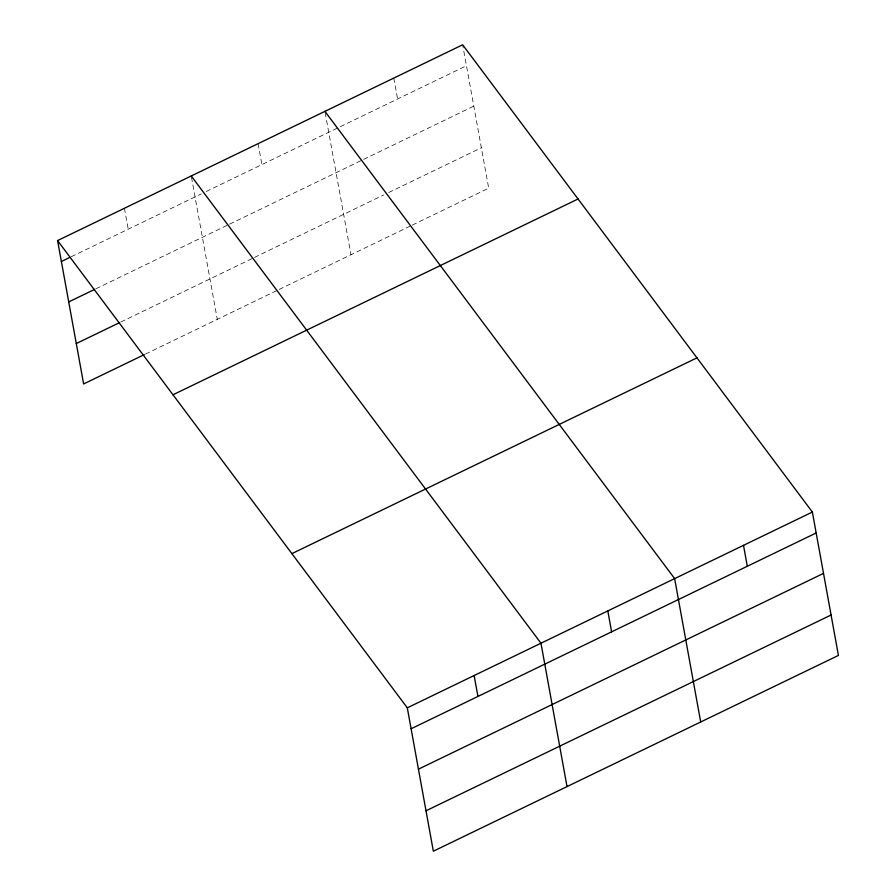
<?xml version="1.0" encoding="UTF-8"?>
<svg xmlns="http://www.w3.org/2000/svg" width="896" height="896" viewBox="0 0 896 896"><rect width="100%" height="100%" fill="white"/><g stroke="black" fill="none" stroke-linecap="round" stroke-linejoin="round"><path stroke-width="0.67" stroke-dasharray="4.48 3.36" d="M71.277 256.726L201.242 193.906M206.192 191.52L466.458 65.722M95.95 288.758L228.39 224.739M229.622 224.146L362.365 159.992M363.619 159.387L473.794 106.131M120.848 322.011L253.288 258.003M254.52 257.398L383.701 194.958M388.707 192.539L481.365 147.762M145.522 354.043L277.95 290.024M279.194 289.43L411.074 225.691M412.328 225.086L488.701 188.171L462.885 46.11M393.792 78.086L397.589 99.008M325.158 112.672L350.986 254.733M258.093 143.674L261.89 164.595M191.486 177.285L217.302 319.346M124.41 208.275L128.218 229.208"/><path stroke-width="1.34" d="M57.579 240.576L462.65 44.8L812.37 512.053L838.421 655.424L433.35 851.2L407.299 707.829L57.579 240.576L83.63 383.947L144.278 354.637M61.376 261.509L70.045 257.32M68.723 301.918L94.718 289.352M76.283 343.549L119.605 322.605M172.984 394.778L578.054 198.99M291.883 553.638L696.965 357.862M407.299 707.829L812.37 512.053M411.096 728.762L816.166 532.974M418.443 769.16L823.514 573.384M426.003 810.79L831.085 615.014M324.923 111.362L674.643 578.614L700.694 721.986M191.251 175.974L540.971 643.227L567.022 786.587M743.501 545.339L747.309 566.261M607.802 610.915L611.61 631.848M474.13 675.528L477.938 696.461"/></g></svg>
